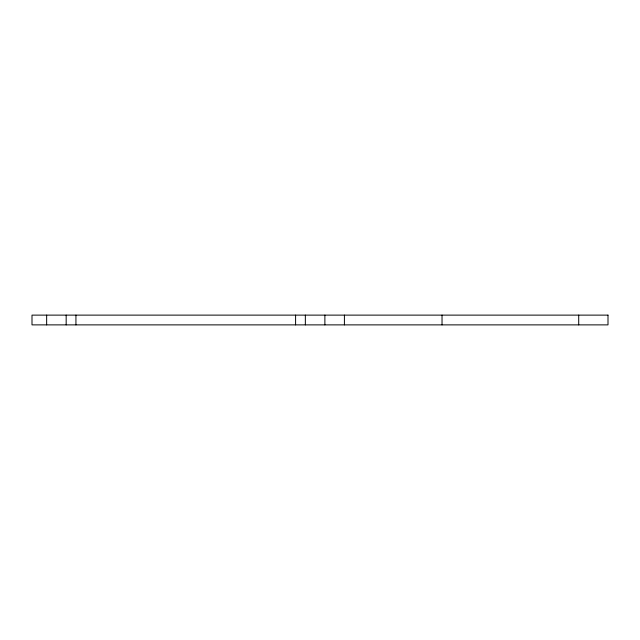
<?xml version="1.0" encoding="UTF-8"?>
<svg xmlns="http://www.w3.org/2000/svg" width="640" height="640" viewBox="0 0 640 640"><rect width="100%" height="100%" fill="white"/><g stroke="black" fill="none" stroke-linecap="round" stroke-linejoin="round"><path stroke-width="0.96" d="M578.712 315.12L578.712 324.88M442.032 315.12L442.032 324.88M344.408 315.12L344.408 324.88M324.88 315.12L324.88 324.88M305.352 315.12L305.352 324.88M295.592 315.12L295.592 324.88M75.936 315.12L75.936 324.88M66.168 315.12L66.168 324.88M46.648 315.12L46.648 324.88M608 315.12L32 315.12L32 324.88L608 324.88L608 315.12"/></g></svg>
